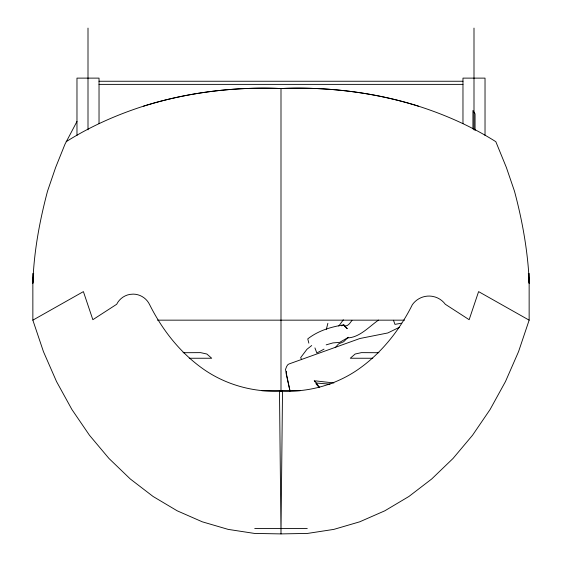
<?xml version="1.0" encoding="UTF-8"?>
<svg xmlns="http://www.w3.org/2000/svg" width="562" height="562" viewBox="0 0 562 562"><rect width="100%" height="100%" fill="white"/><g stroke="black" fill="none" stroke-linecap="round" stroke-linejoin="round"><path stroke-width="0.84" d="M76.973 121.462L65.023 144.125L55.617 167.504L47.524 191.178C39.544 221.273 33.839 252.127 32.856 283.311L33.657 273.392M286.346 371.454L286.198 373.871L289.985 390.997M327.871 323.326L326.332 329.332M66.175 141.687C90.243 126.485 116.418 114.88 143.493 106.176A287.674 197.648 0 0 1 281 88.522A287.674 197.648 0 0 1 418.5 106.19C445.582 114.873 471.757 126.485 495.825 141.687L506.383 167.504L514.476 191.178C521.684 218.105 526.805 245.622 528.751 273.455L529.144 273.511L529.144 320.157L518.55 351.643L505.484 381.535L490.092 409.501L472.537 435.241L453.014 458.48L431.728 478.964L408.918 496.471L384.822 510.802L359.708 521.817L333.842 529.383L307.512 533.429L281.007 533.9L254.488 533.429L228.158 529.383L202.292 521.817L177.178 510.802L153.082 496.471L130.272 478.964L108.986 458.48L89.463 435.241L71.908 409.501L56.516 381.535L43.45 351.643L32.856 320.157L32.856 273.511L33.249 273.455M338.795 326.079L343.326 319.806M352.002 320.375L349.466 323.733L347.372 325.503L344.583 326.108L343.825 324.871C331.011 326.824 318.085 330.765 307.765 338.879L308.847 343.143M335.24 347.681L338.514 343.93L343.67 341.731L348.187 337.27M378.507 320.101C369.044 326.67 359.532 337.622 347.386 337.91L339.638 342.384L332.985 342.904L326.192 344.85M311.713 345.532L306.985 349.255L300.642 357.657L301.654 359.68M314.397 381.753L315.626 380.881L333.912 382.982M324.042 349.135L316.82 352.985L314.931 347.913M32.856 320.157L83.401 291.615L92.849 319.694L116.678 304.281A18.434 18.314 66.4 0 1 129.836 294.404L133.236 294.123A18.434 18.314 66.4 0 1 149.64 304.667C162.418 330.266 180.669 353.414 204.329 369.761C227.146 385.42 254.951 392.655 282.517 391.061L280.993 533.9L279.483 391.061C307.049 392.655 334.854 385.42 357.671 369.761C381.331 353.414 399.582 330.266 412.36 304.667A20.499 20.372 -66.4 0 1 431.967 296.272L435.079 296.982A20.499 20.372 -66.4 0 1 445.322 304.281L469.151 319.694L478.599 291.615L529.144 320.157M399.308 327.344L387.794 332.964L359.933 338.493L288.973 363.986L287.856 364.654L286.676 366.417L285.496 369.48L289.992 390.85M341.654 325.827L343.825 324.871L347.274 328.658L344.583 326.108M401.718 323.164L394.96 324.365L393.477 320.291M183.086 352.718L200.592 352.634L206.851 354.025L211.705 358.24L189.232 358.254M99.031 81.251L462.969 81.251M99.031 84.377L462.969 84.377M280.241 88.55L281.759 88.55M157.472 320.157L404.528 320.157M261.752 390.688L300.248 390.688M254.734 528.561L307.266 528.561M378.914 352.718L361.408 352.634L355.149 354.025L350.295 358.24L372.768 358.254M316.083 383.017L330.084 384.176M315.9 383.677L319.265 387.618M319.68 387.513L314.228 380.355M528.343 273.392L529.144 283.311L528.751 273.455M485.027 135.47L485.027 78.118L462.969 78.118L462.969 123.64M475.059 130.525L475.059 113.84L472.937 110.475L472.937 128.902M473.998 28.1L473.998 129.857M418.5 106.197A287.674 197.648 0 0 0 281 88.522L280.993 391.033M99.031 123.64L99.031 78.118L76.973 78.118L76.973 135.47M88.002 28.1L88.002 129.857M143.5 106.197A287.674 197.648 0 0 1 281 88.522"/></g></svg>
